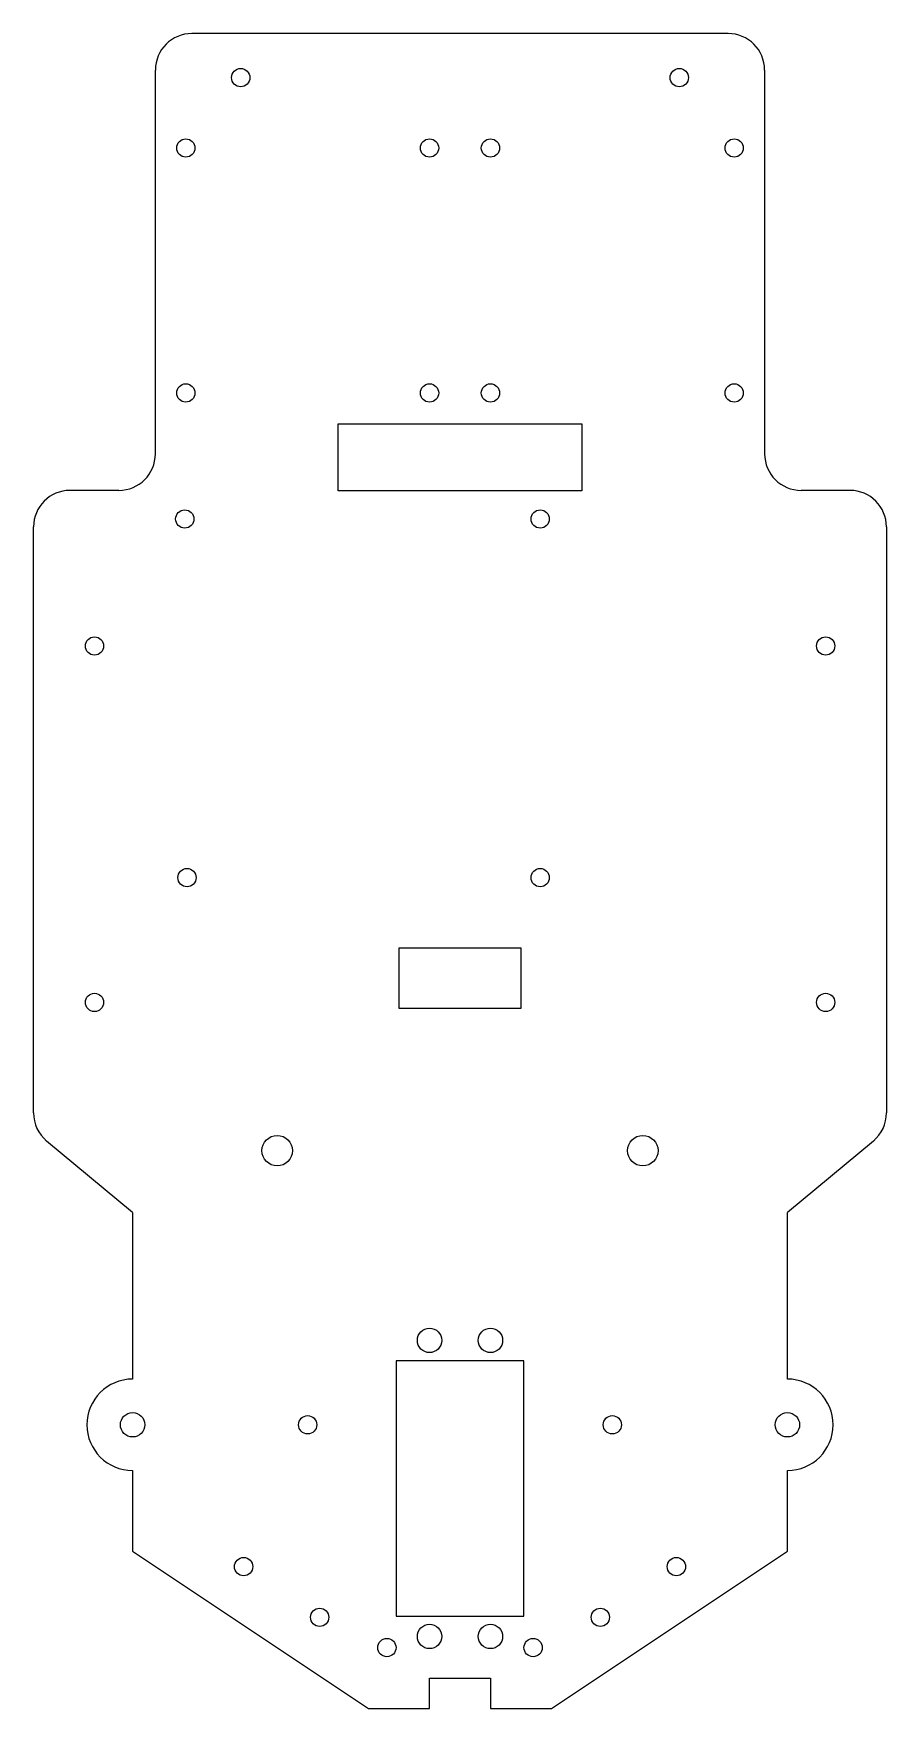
# Model space of a CAD drawing. Header units: millimetres. Extents: x -70 to 70, y -5 to 270.
import ezdxf

# ---------------------------------------------------------------- set-up
doc = ezdxf.new("R2010")
doc.units = ezdxf.units.MM

msp = doc.modelspace()

# ---------------------------------------------------------------- linework, layer by layer
at = {"color": 7, "linetype": 'Continuous', "lineweight": 25}
for p, q in [((44, 270), (-44, 270)), ((-50, 201), (-50, 264)), ((50, 264), (50, 201)), ((-20, 205.93), (20, 205.93)), ((-20, 194.93), (-20, 205.93)), ((20, 205.93), (20, 194.93)), ((-56, 195), (-64, 195)), ((20, 194.93), (-20, 194.93)), ((64, 195), (56, 195)), ((-70, 92.81), (-70, 189)), ((70, 189), (70, 92.81)), ((-10, 119.93), (10, 119.93)), ((-10, 109.93), (-10, 119.93)), ((10, 119.93), (10, 109.93)), ((10, 109.93), (-10, 109.93)), ((-53.74, 76.45), (-67.84, 88.2)), ((67.84, 88.2), (53.74, 76.45)), ((-53.74, 76.45), (-53.74, 49.12)), ((53.74, 49.12), (53.74, 76.45)), ((-10.5, 52.12), (-10.5, 10.22)), ((10.5, 52.12), (-10.5, 52.12)), ((10.5, 10.22), (10.5, 52.12)), ((-53.74, 34.12), (-53.74, 20.87)), ((53.74, 20.87), (53.74, 34.12)), ((-53.74, 20.87), (-15, -4.95)), ((15, -4.95), (53.74, 20.87)), ((-10.5, 10.22), (10.5, 10.22)), ((-5, -4.95), (-5, 0.05)), ((-5, 0.05), (5, 0.05)), ((5, 0.05), (5, -4.95)), ((-15, -4.95), (-5, -4.95)), ((5, -4.95), (15, -4.95))]:
    msp.add_line(p, q, dxfattribs=at)
for centre, radius in [((-35.99, 262.76), 1.5), ((35.99, 262.76), 1.5), ((-45, 251.2), 1.5), ((-5, 251.2), 1.5), ((5, 251.2), 1.5), ((45, 251.2), 1.5), ((-45, 211), 1.5), ((-5, 211), 1.5), ((5, 211), 1.5), ((45, 211), 1.5), ((-45.17, 190.31), 1.5), ((13.16, 190.31), 1.5), ((-59.99, 169.46), 1.5), ((60.01, 169.46), 1.5), ((-44.8, 131.44), 1.5), ((13.16, 131.44), 1.5), ((-59.99, 110.95), 1.5), ((60.01, 110.95), 1.5), ((-30, 86.62), 2.5), ((30, 86.62), 2.5), ((-5, 55.47), 2), ((5, 55.47), 2), ((-53.74, 41.62), 2), ((-25, 41.62), 1.5), ((25, 41.62), 1.5), ((53.74, 41.62), 2), ((-35.52, 18.34), 1.5), ((35.52, 18.34), 1.5), ((-23.04, 10.02), 1.5), ((23.04, 10.02), 1.5), ((-5, 6.87), 2), ((5, 6.87), 2), ((-12, 5.05), 1.5), ((12, 5.05), 1.5)]:
    msp.add_circle(centre, radius, dxfattribs=at)
for centre, radius, start, end in [((-44, 264), 6, 90, 180), ((44, 264), 6, 0, 90), ((-56, 201), 6, 270, 0), ((56, 201), 6, 180, 270), ((-64, 189), 6, 90, 180), ((64, 189), 6, 0, 90), ((-64, 92.81), 6, 180, 230.1944), ((64, 92.81), 6, 309.8056, 0), ((-53.74, 41.62), 7.5, 90, 270), ((53.74, 41.62), 7.5, 270, 90)]:
    msp.add_arc(centre, radius, start, end, dxfattribs=at)

doc.saveas('drawing.dxf')
